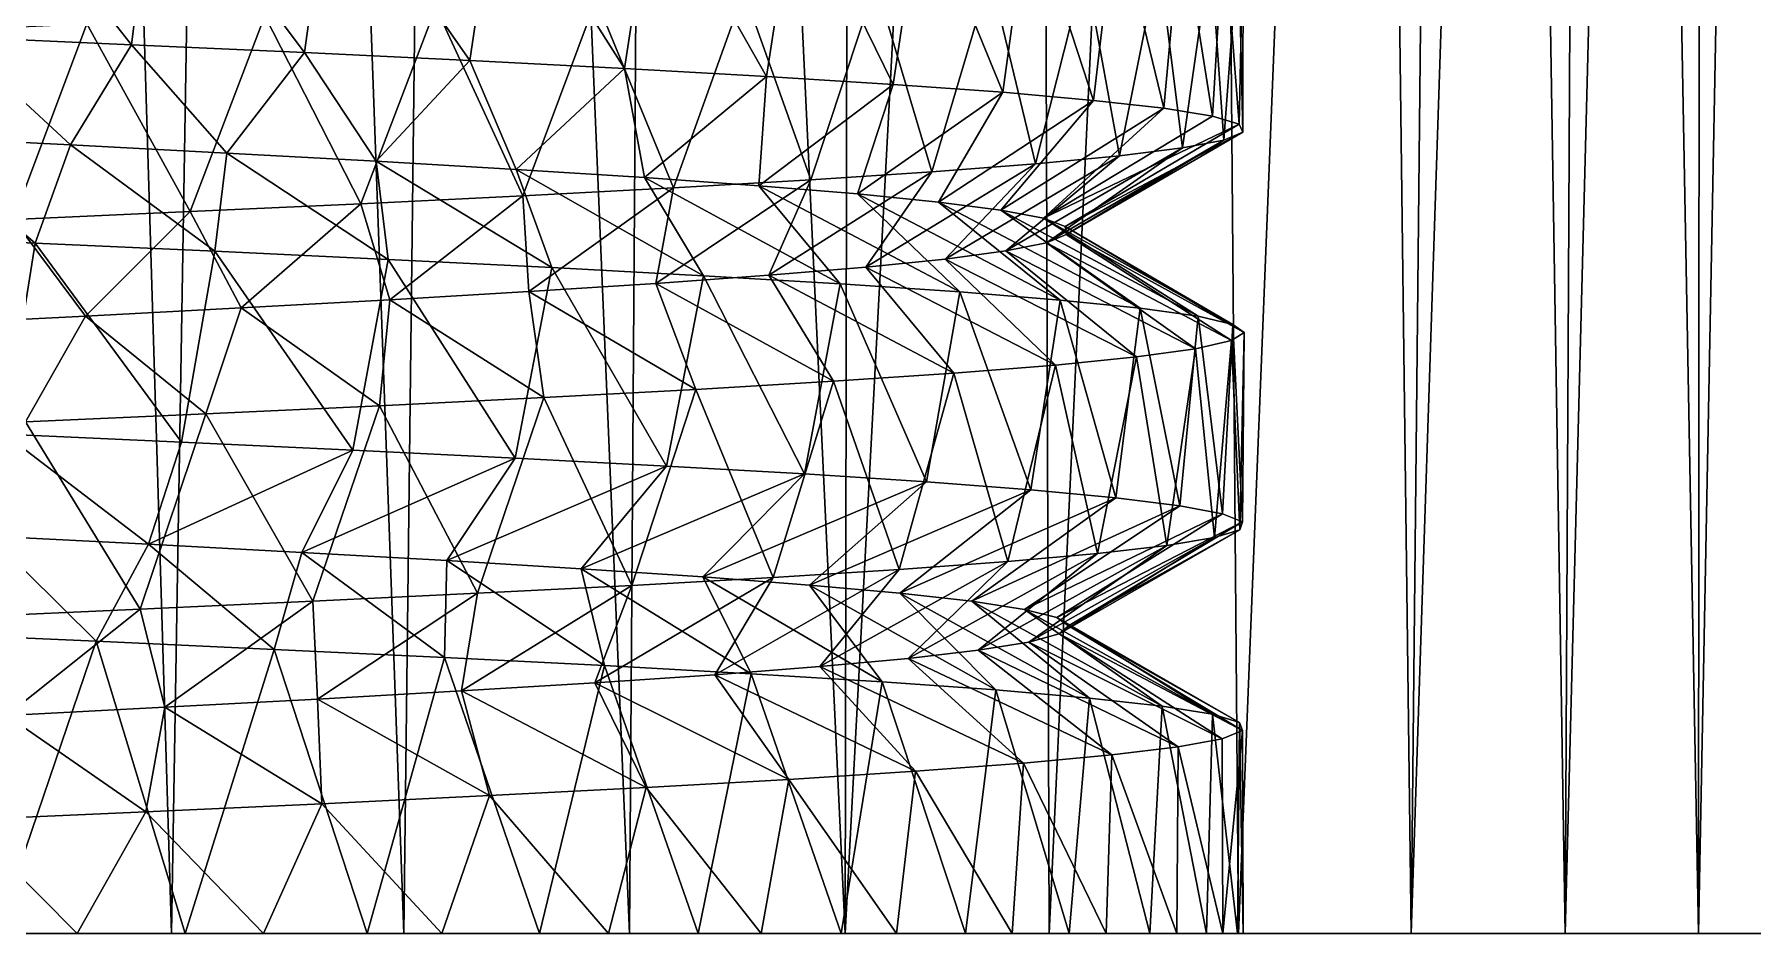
# Model space of a CAD drawing. Header units: millimetres. Extents: x -104 to 115, y -53 to 68.
# Drawn here: x 8.24 to 29.69, y -52.54 to -41.31 of the extents above; entities that cross this region are included whole.
import ezdxf

# ---------------------------------------------------------------- set-up
doc = ezdxf.new("R2010")
doc.units = ezdxf.units.MM

msp = doc.modelspace()

# ---------------------------------------------------------------- linework, layer by layer
at = {"color": 7, "lineweight": 0}
for points in [[(8.201, 5.105, -54.715), (6.998, -52.538, -54.806), (9.95, -52.538, -54.485), (8.201, 5.105, -54.715)], [(8.201, 5.105, -0.132), (9.95, -52.538, -0.361), (6.998, -52.538, -0.04), (8.201, 5.105, -0.132)], [(8.201, 5.105, -54.715), (9.95, -52.538, -54.485), (10.863, 2.443, -54.32), (8.201, 5.105, -54.715)], [(10.863, 2.443, -0.527), (9.95, -52.538, -0.361), (8.201, 5.105, -0.132), (10.863, 2.443, -0.527)], [(10.863, 2.443, -54.32), (9.95, -52.538, -54.485), (12.85, -52.538, -53.847), (10.863, 2.443, -54.32)], [(10.863, 2.443, -0.527), (12.85, -52.538, -1), (9.95, -52.538, -0.361), (10.863, 2.443, -0.527)], [(10.863, 2.443, -54.32), (12.85, -52.538, -53.847), (13.474, -0.167, -53.666), (10.863, 2.443, -54.32)], [(13.474, -0.167, -1.181), (12.85, -52.538, -1), (10.863, 2.443, -0.527), (13.474, -0.167, -1.181)], [(13.474, -0.167, -53.666), (12.85, -52.538, -53.847), (15.664, -52.538, -52.899), (13.474, -0.167, -53.666)], [(13.474, -0.167, -1.181), (15.664, -52.538, -1.948), (12.85, -52.538, -1), (13.474, -0.167, -1.181)], [(13.474, -0.167, -53.666), (15.664, -52.538, -52.899), (16.008, -2.701, -52.759), (13.474, -0.167, -53.666)], [(16.008, -2.701, -2.087), (15.664, -52.538, -1.948), (13.474, -0.167, -1.181), (16.008, -2.701, -2.087)], [(16.008, -2.701, -52.759), (15.664, -52.538, -52.899), (18.359, -52.538, -51.652), (16.008, -2.701, -52.759)], [(16.008, -2.701, -2.087), (18.359, -52.538, -3.194), (15.664, -52.538, -1.948), (16.008, -2.701, -2.087)], [(16.008, -2.701, -52.759), (18.359, -52.538, -51.652), (18.441, -5.134, -51.609), (16.008, -2.701, -52.759)], [(18.441, -5.134, -3.238), (18.359, -52.538, -3.194), (16.008, -2.701, -2.087), (18.441, -5.134, -3.238)], [(18.441, -5.134, -51.609), (18.359, -52.538, -51.652), (20.749, -7.442, -50.225), (18.441, -5.134, -51.609)], [(20.749, -7.442, -4.622), (18.359, -52.538, -3.194), (18.441, -5.134, -3.238), (20.749, -7.442, -4.622)], [(20.749, -7.442, -50.225), (18.359, -52.538, -51.652), (20.903, -52.538, -50.121), (20.749, -7.442, -50.225)], [(20.749, -7.442, -4.622), (20.903, -52.538, -4.725), (18.359, -52.538, -3.194), (20.749, -7.442, -4.622)], [(20.749, -7.442, -50.225), (20.903, -52.538, -50.121), (22.911, -9.604, -48.622), (20.749, -7.442, -50.225)], [(22.911, -9.604, -6.225), (20.903, -52.538, -4.725), (20.749, -7.442, -4.622), (22.911, -9.604, -6.225)], [(22.911, -9.604, -48.622), (20.903, -52.538, -50.121), (23.267, -52.538, -48.324), (22.911, -9.604, -48.622)], [(22.911, -9.604, -6.225), (23.267, -52.538, -6.522), (20.903, -52.538, -4.725), (22.911, -9.604, -6.225)], [(22.911, -9.604, -48.622), (23.267, -52.538, -48.324), (24.905, -11.598, -46.815), (22.911, -9.604, -48.622)], [(24.905, -11.598, -8.032), (23.267, -52.538, -6.522), (22.911, -9.604, -6.225), (24.905, -11.598, -8.032)], [(24.905, -11.598, -46.815), (23.267, -52.538, -48.324), (25.423, -52.538, -46.282), (24.905, -11.598, -46.815)], [(24.905, -11.598, -8.032), (25.423, -52.538, -8.564), (23.267, -52.538, -6.522), (24.905, -11.598, -8.032)], [(24.905, -11.598, -46.815), (25.423, -52.538, -46.282), (25.833, -12.526, -45.84), (24.905, -11.598, -46.815)], [(25.833, -12.526, -9.007), (25.423, -52.538, -8.564), (24.905, -11.598, -8.032), (25.833, -12.526, -9.007)], [(25.833, -12.526, -45.84), (25.423, -52.538, -46.282), (26.712, -13.405, -44.82), (25.833, -12.526, -45.84)], [(26.712, -13.405, -10.026), (25.423, -52.538, -8.564), (25.833, -12.526, -9.007), (26.712, -13.405, -10.026)], [(26.712, -13.405, -44.82), (25.423, -52.538, -46.282), (27.345, -52.538, -44.019), (26.712, -13.405, -44.82)], [(26.712, -13.405, -10.026), (27.345, -52.538, -10.827), (25.423, -52.538, -8.564), (26.712, -13.405, -10.026)], [(26.712, -13.405, -44.82), (27.345, -52.538, -44.019), (27.54, -14.233, -43.759), (26.712, -13.405, -44.82)], [(27.54, -14.233, -11.087), (27.345, -52.538, -10.827), (26.712, -13.405, -10.026), (27.54, -14.233, -11.087)], [(27.54, -14.233, -43.759), (27.345, -52.538, -44.019), (28.315, -15.008, -42.659), (27.54, -14.233, -43.759)], [(28.315, -15.008, -12.188), (27.345, -52.538, -10.827), (27.54, -14.233, -11.087), (28.315, -15.008, -12.188)], [(28.315, -15.008, -42.659), (27.345, -52.538, -44.019), (29.011, -52.538, -41.562), (28.315, -15.008, -42.659)], [(28.315, -15.008, -12.188), (29.011, -52.538, -13.285), (27.345, -52.538, -10.827), (28.315, -15.008, -12.188)], [(28.315, -15.008, -42.659), (29.011, -52.538, -41.562), (29.035, -15.728, -41.522), (28.315, -15.008, -42.659)], [(29.035, -15.728, -13.325), (29.011, -52.538, -13.285), (28.315, -15.008, -12.188), (29.035, -15.728, -13.325)], [(29.035, -15.728, -41.522), (29.011, -52.538, -41.562), (29.699, -16.392, -40.351), (29.035, -15.728, -41.522)], [(29.699, -16.392, -14.496), (29.011, -52.538, -13.285), (29.035, -15.728, -13.325), (29.699, -16.392, -14.496)], [(29.699, -16.392, -40.351), (29.011, -52.538, -41.562), (30.402, -52.538, -38.938), (29.699, -16.392, -40.351)], [(29.699, -16.392, -14.496), (30.402, -52.538, -15.909), (29.011, -52.538, -13.285), (29.699, -16.392, -14.496)], [(7.479, -38.946, -9.707), (7.225, -41.337, -9.681), (9.448, -41.437, -10.038), (7.479, -38.946, -9.707)], [(7.479, -38.946, -9.707), (9.448, -41.437, -10.038), (9.744, -39.047, -10.107), (7.479, -38.946, -9.707)], [(9.744, -39.047, -10.107), (9.448, -41.437, -10.038), (11.608, -41.536, -10.672), (9.744, -39.047, -10.107)], [(9.744, -39.047, -10.107), (11.608, -41.536, -10.672), (11.938, -39.149, -10.796), (9.744, -39.047, -10.107)], [(11.938, -39.149, -10.796), (11.608, -41.536, -10.672), (13.671, -41.635, -11.574), (11.938, -39.149, -10.796)], [(11.938, -39.149, -10.796), (13.671, -41.635, -11.574), (14.026, -39.25, -11.762), (11.938, -39.149, -10.796)], [(14.026, -39.25, -11.762), (13.671, -41.635, -11.574), (15.604, -41.735, -12.729), (14.026, -39.25, -11.762)], [(14.026, -39.25, -11.762), (15.604, -41.735, -12.729), (15.971, -39.351, -12.988), (14.026, -39.25, -11.762)], [(15.971, -39.351, -12.988), (15.604, -41.735, -12.729), (17.375, -41.834, -14.118), (15.971, -39.351, -12.988)], [(15.971, -39.351, -12.988), (17.375, -41.834, -14.118), (17.743, -39.453, -14.455), (15.971, -39.351, -12.988)], [(17.743, -39.453, -14.455), (17.375, -41.834, -14.118), (18.958, -41.933, -15.719), (17.743, -39.453, -14.455)], [(17.743, -39.453, -14.455), (18.958, -41.933, -15.719), (19.311, -39.554, -16.138), (17.743, -39.453, -14.455)], [(19.311, -39.554, -16.138), (18.958, -41.933, -15.719), (20.326, -42.032, -17.507), (19.311, -39.554, -16.138)], [(19.311, -39.554, -16.138), (20.326, -42.032, -17.507), (20.649, -39.656, -18.008), (19.311, -39.554, -16.138)], [(20.649, -39.656, -18.008), (20.326, -42.032, -17.507), (21.458, -42.132, -19.454), (20.649, -39.656, -18.008)], [(20.649, -39.656, -18.008), (21.458, -42.132, -19.454), (21.735, -39.757, -20.035), (20.649, -39.656, -18.008)], [(21.735, -39.757, -20.035), (21.458, -42.132, -19.454), (22.335, -42.231, -21.527), (21.735, -39.757, -20.035)], [(21.735, -39.757, -20.035), (22.335, -42.231, -21.527), (22.552, -39.859, -22.185), (21.735, -39.757, -20.035)], [(22.552, -39.859, -22.185), (22.335, -42.231, -21.527), (22.944, -42.33, -23.695), (22.552, -39.859, -22.185)], [(22.552, -39.859, -22.185), (22.944, -42.33, -23.695), (23.084, -39.96, -24.423), (22.552, -39.859, -22.185)], [(23.084, -39.96, -24.423), (22.944, -42.33, -23.695), (23.275, -42.43, -25.921), (23.084, -39.96, -24.423)], [(23.084, -39.96, -24.423), (23.275, -42.43, -25.921), (23.324, -40.061, -26.71), (23.084, -39.96, -24.423)], [(23.324, -40.061, -26.71), (23.323, -42.529, -28.172), (23.268, -40.163, -29.009), (23.324, -40.061, -26.71)], [(23.324, -40.061, -26.71), (23.275, -42.43, -25.921), (23.323, -42.529, -28.172), (23.324, -40.061, -26.71)], [(22.916, -40.264, -31.282), (22.569, -42.727, -32.602), (22.274, -40.366, -33.491), (22.916, -40.264, -31.282)], [(22.916, -40.264, -31.282), (23.086, -42.628, -30.411), (22.569, -42.727, -32.602), (22.916, -40.264, -31.282)], [(23.268, -40.163, -29.009), (23.086, -42.628, -30.411), (22.916, -40.264, -31.282), (23.268, -40.163, -29.009)], [(23.268, -40.163, -29.009), (23.323, -42.529, -28.172), (23.086, -42.628, -30.411), (23.268, -40.163, -29.009)], [(21.353, -40.467, -35.598), (20.732, -42.926, -36.703), (20.169, -40.569, -37.57), (21.353, -40.467, -35.598)], [(21.353, -40.467, -35.598), (21.781, -42.827, -34.711), (20.732, -42.926, -36.703), (21.353, -40.467, -35.598)], [(22.274, -40.366, -33.491), (21.781, -42.827, -34.711), (21.353, -40.467, -35.598), (22.274, -40.366, -33.491)], [(22.274, -40.366, -33.491), (22.569, -42.727, -32.602), (21.781, -42.827, -34.711), (22.274, -40.366, -33.491)], [(18.741, -40.67, -39.372), (17.928, -43.125, -40.215), (17.092, -40.772, -40.976), (18.741, -40.67, -39.372)], [(18.741, -40.67, -39.372), (19.441, -43.025, -38.548), (17.928, -43.125, -40.215), (18.741, -40.67, -39.372)], [(20.169, -40.569, -37.57), (19.441, -43.025, -38.548), (18.741, -40.67, -39.372), (20.169, -40.569, -37.57)], [(20.169, -40.569, -37.57), (20.732, -42.926, -36.703), (19.441, -43.025, -38.548), (20.169, -40.569, -37.57)], [(15.251, -40.873, -42.354), (14.334, -43.323, -42.913), (13.247, -40.974, -43.483), (15.251, -40.873, -42.354)], [(15.251, -40.873, -42.354), (16.216, -43.224, -41.678), (14.334, -43.323, -42.913), (15.251, -40.873, -42.354)], [(17.092, -40.772, -40.976), (16.216, -43.224, -41.678), (15.251, -40.873, -42.354), (17.092, -40.772, -40.976)], [(17.092, -40.772, -40.976), (17.928, -43.125, -40.215), (16.216, -43.224, -41.678), (17.092, -40.772, -40.976)], [(8.89, -41.177, -44.926), (7.974, -43.621, -45.078), (6.608, -41.279, -45.215), (8.89, -41.177, -44.926)], [(8.89, -41.177, -44.926), (10.18, -43.522, -44.627), (7.974, -43.621, -45.078), (8.89, -41.177, -44.926)], [(11.115, -41.076, -44.345), (10.18, -43.522, -44.627), (8.89, -41.177, -44.926), (11.115, -41.076, -44.345)], [(11.115, -41.076, -44.345), (12.311, -43.423, -43.901), (10.18, -43.522, -44.627), (11.115, -41.076, -44.345)], [(13.247, -40.974, -43.483), (12.311, -43.423, -43.901), (11.115, -41.076, -44.345), (13.247, -40.974, -43.483)], [(13.247, -40.974, -43.483), (14.334, -43.323, -42.913), (12.311, -43.423, -43.901), (13.247, -40.974, -43.483)], [(7.225, -41.337, -9.681), (6.684, -42.587, -11.836), (8.688, -42.689, -12.118), (7.225, -41.337, -9.681)], [(7.225, -41.337, -9.681), (8.688, -42.689, -12.118), (9.448, -41.437, -10.038), (7.225, -41.337, -9.681)], [(9.448, -41.437, -10.038), (8.688, -42.689, -12.118), (10.639, -42.791, -12.656), (9.448, -41.437, -10.038)], [(9.448, -41.437, -10.038), (10.639, -42.791, -12.656), (11.608, -41.536, -10.672), (9.448, -41.437, -10.038)], [(11.608, -41.536, -10.672), (10.639, -42.791, -12.656), (12.503, -42.893, -13.442), (11.608, -41.536, -10.672)], [(11.608, -41.536, -10.672), (12.503, -42.893, -13.442), (13.671, -41.635, -11.574), (11.608, -41.536, -10.672)], [(13.671, -41.635, -11.574), (12.503, -42.893, -13.442), (14.251, -42.994, -14.462), (13.671, -41.635, -11.574)], [(13.671, -41.635, -11.574), (14.251, -42.994, -14.462), (15.604, -41.735, -12.729), (13.671, -41.635, -11.574)], [(15.604, -41.735, -12.729), (14.251, -42.994, -14.462), (15.852, -43.096, -15.699), (15.604, -41.735, -12.729)], [(15.604, -41.735, -12.729), (15.852, -43.096, -15.699), (17.375, -41.834, -14.118), (15.604, -41.735, -12.729)], [(17.375, -41.834, -14.118), (15.852, -43.096, -15.699), (17.28, -43.198, -17.133), (17.375, -41.834, -14.118)], [(17.375, -41.834, -14.118), (17.28, -43.198, -17.133), (18.958, -41.933, -15.719), (17.375, -41.834, -14.118)], [(18.958, -41.933, -15.719), (17.28, -43.198, -17.133), (18.51, -43.3, -18.739), (18.958, -41.933, -15.719)], [(18.958, -41.933, -15.719), (18.51, -43.3, -18.739), (20.326, -42.032, -17.507), (18.958, -41.933, -15.719)], [(20.326, -42.032, -17.507), (18.51, -43.3, -18.739), (19.523, -43.402, -20.491), (20.326, -42.032, -17.507)], [(20.326, -42.032, -17.507), (19.523, -43.402, -20.491), (21.458, -42.132, -19.454), (20.326, -42.032, -17.507)], [(21.458, -42.132, -19.454), (19.523, -43.402, -20.491), (20.301, -43.503, -22.358), (21.458, -42.132, -19.454)], [(21.458, -42.132, -19.454), (20.301, -43.503, -22.358), (22.335, -42.231, -21.527), (21.458, -42.132, -19.454)], [(22.335, -42.231, -21.527), (20.301, -43.503, -22.358), (20.832, -43.605, -24.311), (22.335, -42.231, -21.527)], [(22.335, -42.231, -21.527), (20.832, -43.605, -24.311), (22.944, -42.33, -23.695), (22.335, -42.231, -21.527)], [(22.944, -42.33, -23.695), (20.832, -43.605, -24.311), (23.275, -42.43, -25.921), (22.944, -42.33, -23.695)], [(23.275, -42.43, -25.921), (20.832, -43.605, -24.311), (21.105, -43.707, -26.316), (23.275, -42.43, -25.921)], [(23.275, -42.43, -25.921), (21.105, -43.707, -26.316), (23.323, -42.529, -28.172), (23.275, -42.43, -25.921)], [(8.246, -43.916, -9.809), (6.684, -42.587, -11.836), (5.956, -43.815, -9.604), (8.246, -43.916, -9.809)], [(8.246, -43.916, -9.809), (8.688, -42.689, -12.118), (6.684, -42.587, -11.836), (8.246, -43.916, -9.809)], [(23.086, -42.628, -30.411), (21.118, -43.809, -28.339), (20.869, -43.91, -30.347), (23.086, -42.628, -30.411)], [(23.086, -42.628, -30.411), (20.869, -43.91, -30.347), (22.569, -42.727, -32.602), (23.086, -42.628, -30.411)], [(23.323, -42.529, -28.172), (21.105, -43.707, -26.316), (21.118, -43.809, -28.339), (23.323, -42.529, -28.172)], [(23.323, -42.529, -28.172), (21.118, -43.809, -28.339), (23.086, -42.628, -30.411), (23.323, -42.529, -28.172)], [(10.491, -44.017, -10.307), (8.688, -42.689, -12.118), (8.246, -43.916, -9.809), (10.491, -44.017, -10.307)], [(10.491, -44.017, -10.307), (10.639, -42.791, -12.656), (8.688, -42.689, -12.118), (10.491, -44.017, -10.307)], [(12.654, -44.119, -11.091), (10.639, -42.791, -12.656), (10.491, -44.017, -10.307), (12.654, -44.119, -11.091)], [(12.654, -44.119, -11.091), (12.503, -42.893, -13.442), (10.639, -42.791, -12.656), (12.654, -44.119, -11.091)], [(14.697, -44.22, -12.146), (14.251, -42.994, -14.462), (12.503, -42.893, -13.442), (14.697, -44.22, -12.146)], [(14.697, -44.22, -12.146), (12.503, -42.893, -13.442), (12.654, -44.119, -11.091), (14.697, -44.22, -12.146)], [(21.781, -42.827, -34.711), (20.362, -44.012, -32.306), (19.607, -44.114, -34.184), (21.781, -42.827, -34.711)], [(21.781, -42.827, -34.711), (19.607, -44.114, -34.184), (20.732, -42.926, -36.703), (21.781, -42.827, -34.711)], [(22.569, -42.727, -32.602), (20.869, -43.91, -30.347), (20.362, -44.012, -32.306), (22.569, -42.727, -32.602)], [(22.569, -42.727, -32.602), (20.362, -44.012, -32.306), (21.781, -42.827, -34.711), (22.569, -42.727, -32.602)], [(16.588, -44.322, -13.456), (15.852, -43.096, -15.699), (14.251, -42.994, -14.462), (16.588, -44.322, -13.456)], [(16.588, -44.322, -13.456), (14.251, -42.994, -14.462), (14.697, -44.22, -12.146), (16.588, -44.322, -13.456)], [(18.294, -44.423, -14.998), (17.28, -43.198, -17.133), (15.852, -43.096, -15.699), (18.294, -44.423, -14.998)], [(18.294, -44.423, -14.998), (15.852, -43.096, -15.699), (16.588, -44.322, -13.456), (18.294, -44.423, -14.998)], [(19.441, -43.025, -38.548), (18.616, -44.216, -35.947), (17.405, -44.317, -37.569), (19.441, -43.025, -38.548)], [(19.441, -43.025, -38.548), (17.405, -44.317, -37.569), (17.928, -43.125, -40.215), (19.441, -43.025, -38.548)], [(20.732, -42.926, -36.703), (19.607, -44.114, -34.184), (18.616, -44.216, -35.947), (20.732, -42.926, -36.703)], [(20.732, -42.926, -36.703), (18.616, -44.216, -35.947), (19.441, -43.025, -38.548), (20.732, -42.926, -36.703)], [(14.334, -43.323, -42.913), (12.674, -44.623, -41.318), (12.311, -43.423, -43.901), (14.334, -43.323, -42.913)], [(14.334, -43.323, -42.913), (14.409, -44.521, -40.276), (12.674, -44.623, -41.318), (14.334, -43.323, -42.913)], [(16.216, -43.224, -41.678), (14.409, -44.521, -40.276), (14.334, -43.323, -42.913), (16.216, -43.224, -41.678)], [(16.216, -43.224, -41.678), (15.995, -44.419, -39.02), (14.409, -44.521, -40.276), (16.216, -43.224, -41.678)], [(17.928, -43.125, -40.215), (17.405, -44.317, -37.569), (15.995, -44.419, -39.02), (17.928, -43.125, -40.215)], [(17.928, -43.125, -40.215), (15.995, -44.419, -39.02), (16.216, -43.224, -41.678), (17.928, -43.125, -40.215)], [(19.788, -44.525, -16.747), (18.51, -43.3, -18.739), (17.28, -43.198, -17.133), (19.788, -44.525, -16.747)], [(19.788, -44.525, -16.747), (17.28, -43.198, -17.133), (18.294, -44.423, -14.998), (19.788, -44.525, -16.747)], [(21.043, -44.626, -18.674), (19.523, -43.402, -20.491), (18.51, -43.3, -18.739), (21.043, -44.626, -18.674)], [(21.043, -44.626, -18.674), (18.51, -43.3, -18.739), (19.788, -44.525, -16.747), (21.043, -44.626, -18.674)], [(10.18, -43.522, -44.627), (8.876, -44.826, -42.689), (7.974, -43.621, -45.078), (10.18, -43.522, -44.627)], [(10.18, -43.522, -44.627), (10.819, -44.724, -42.126), (8.876, -44.826, -42.689), (10.18, -43.522, -44.627)], [(12.311, -43.423, -43.901), (10.819, -44.724, -42.126), (10.18, -43.522, -44.627), (12.311, -43.423, -43.901)], [(12.311, -43.423, -43.901), (12.674, -44.623, -41.318), (10.819, -44.724, -42.126), (12.311, -43.423, -43.901)], [(22.041, -44.727, -20.746), (20.301, -43.503, -22.358), (19.523, -43.402, -20.491), (22.041, -44.727, -20.746)], [(22.041, -44.727, -20.746), (19.523, -43.402, -20.491), (21.043, -44.626, -18.674), (22.041, -44.727, -20.746)], [(22.763, -44.829, -22.93), (20.832, -43.605, -24.311), (20.301, -43.503, -22.358), (22.763, -44.829, -22.93)], [(22.763, -44.829, -22.93), (20.301, -43.503, -22.358), (22.041, -44.727, -20.746), (22.763, -44.829, -22.93)], [(7.974, -43.621, -45.078), (8.876, -44.826, -42.689), (6.876, -44.928, -42.995), (7.974, -43.621, -45.078)], [(23.198, -44.93, -25.188), (21.105, -43.707, -26.316), (20.832, -43.605, -24.311), (23.198, -44.93, -25.188)], [(23.198, -44.93, -25.188), (20.832, -43.605, -24.311), (22.763, -44.829, -22.93), (23.198, -44.93, -25.188)], [(23.338, -45.032, -27.484), (21.118, -43.809, -28.339), (21.105, -43.707, -26.316), (23.338, -45.032, -27.484)], [(23.338, -45.032, -27.484), (21.105, -43.707, -26.316), (23.198, -44.93, -25.188), (23.338, -45.032, -27.484)], [(5.956, -43.815, -9.604), (7.866, -46.302, -9.754), (8.246, -43.916, -9.809), (5.956, -43.815, -9.604)], [(8.246, -43.916, -9.809), (7.866, -46.302, -9.754), (10.074, -46.401, -10.192), (8.246, -43.916, -9.809)], [(8.246, -43.916, -9.809), (10.074, -46.401, -10.192), (10.491, -44.017, -10.307), (8.246, -43.916, -9.809)], [(22.732, -45.235, -32.034), (20.362, -44.012, -32.306), (20.869, -43.91, -30.347), (22.732, -45.235, -32.034)], [(23.182, -45.133, -29.778), (20.869, -43.91, -30.347), (21.118, -43.809, -28.339), (23.182, -45.133, -29.778)], [(22.732, -45.235, -32.034), (20.869, -43.91, -30.347), (23.182, -45.133, -29.778), (22.732, -45.235, -32.034)], [(23.182, -45.133, -29.778), (21.118, -43.809, -28.339), (23.338, -45.032, -27.484), (23.182, -45.133, -29.778)], [(10.491, -44.017, -10.307), (10.074, -46.401, -10.192), (12.21, -46.501, -10.904), (10.491, -44.017, -10.307)], [(10.491, -44.017, -10.307), (12.21, -46.501, -10.904), (12.654, -44.119, -11.091), (10.491, -44.017, -10.307)], [(12.654, -44.119, -11.091), (12.21, -46.501, -10.904), (14.239, -46.6, -11.88), (12.654, -44.119, -11.091)], [(12.654, -44.119, -11.091), (14.239, -46.6, -11.88), (14.697, -44.22, -12.146), (12.654, -44.119, -11.091)], [(20.984, -45.438, -36.278), (18.616, -44.216, -35.947), (19.607, -44.114, -34.184), (20.984, -45.438, -36.278)], [(21.995, -45.336, -34.212), (19.607, -44.114, -34.184), (20.362, -44.012, -32.306), (21.995, -45.336, -34.212)], [(20.984, -45.438, -36.278), (19.607, -44.114, -34.184), (21.995, -45.336, -34.212), (20.984, -45.438, -36.278)], [(21.995, -45.336, -34.212), (20.362, -44.012, -32.306), (22.732, -45.235, -32.034), (21.995, -45.336, -34.212)], [(14.697, -44.22, -12.146), (14.239, -46.6, -11.88), (16.128, -46.699, -13.104), (14.697, -44.22, -12.146)], [(14.697, -44.22, -12.146), (16.128, -46.699, -13.104), (16.588, -44.322, -13.456), (14.697, -44.22, -12.146)], [(18.21, -45.64, -39.935), (15.995, -44.419, -39.02), (17.405, -44.317, -37.569), (18.21, -45.64, -39.935)], [(16.588, -44.322, -13.456), (16.128, -46.699, -13.104), (17.849, -46.798, -14.556), (16.588, -44.322, -13.456)], [(16.588, -44.322, -13.456), (17.849, -46.798, -14.556), (18.294, -44.423, -14.998), (16.588, -44.322, -13.456)], [(19.715, -45.539, -38.196), (17.405, -44.317, -37.569), (18.616, -44.216, -35.947), (19.715, -45.539, -38.196)], [(18.21, -45.64, -39.935), (17.405, -44.317, -37.569), (19.715, -45.539, -38.196), (18.21, -45.64, -39.935)], [(19.715, -45.539, -38.196), (18.616, -44.216, -35.947), (20.984, -45.438, -36.278), (19.715, -45.539, -38.196)], [(14.594, -45.843, -42.762), (12.674, -44.623, -41.318), (14.409, -44.521, -40.276), (14.594, -45.843, -42.762)], [(16.493, -45.742, -41.465), (14.409, -44.521, -40.276), (15.995, -44.419, -39.02), (16.493, -45.742, -41.465)], [(14.594, -45.843, -42.762), (14.409, -44.521, -40.276), (16.493, -45.742, -41.465), (14.594, -45.843, -42.762)], [(16.493, -45.742, -41.465), (15.995, -44.419, -39.02), (18.21, -45.64, -39.935), (16.493, -45.742, -41.465)], [(18.294, -44.423, -14.998), (17.849, -46.798, -14.556), (19.372, -46.898, -16.213), (18.294, -44.423, -14.998)], [(18.294, -44.423, -14.998), (19.372, -46.898, -16.213), (19.788, -44.525, -16.747), (18.294, -44.423, -14.998)], [(19.788, -44.525, -16.747), (19.372, -46.898, -16.213), (20.675, -46.997, -18.05), (19.788, -44.525, -16.747)], [(19.788, -44.525, -16.747), (20.675, -46.997, -18.05), (21.043, -44.626, -18.674), (19.788, -44.525, -16.747)], [(8.127, -46.148, -45.056), (6.876, -44.928, -42.995), (8.876, -44.826, -42.689), (8.127, -46.148, -45.056)], [(8.127, -46.148, -45.056), (8.876, -44.826, -42.689), (10.375, -46.046, -44.573), (8.127, -46.148, -45.056)], [(10.375, -46.046, -44.573), (8.876, -44.826, -42.689), (10.819, -44.724, -42.126), (10.375, -46.046, -44.573)], [(10.375, -46.046, -44.573), (10.819, -44.724, -42.126), (12.543, -45.945, -43.804), (10.375, -46.046, -44.573)], [(12.543, -45.945, -43.804), (10.819, -44.724, -42.126), (12.674, -44.623, -41.318), (12.543, -45.945, -43.804)], [(12.543, -45.945, -43.804), (12.674, -44.623, -41.318), (14.594, -45.843, -42.762), (12.543, -45.945, -43.804)], [(21.043, -44.626, -18.674), (20.675, -46.997, -18.05), (21.735, -47.096, -20.036), (21.043, -44.626, -18.674)], [(21.043, -44.626, -18.674), (21.735, -47.096, -20.036), (22.041, -44.727, -20.746), (21.043, -44.626, -18.674)], [(22.041, -44.727, -20.746), (21.735, -47.096, -20.036), (22.537, -47.196, -22.139), (22.041, -44.727, -20.746)], [(22.041, -44.727, -20.746), (22.537, -47.196, -22.139), (22.763, -44.829, -22.93), (22.041, -44.727, -20.746)], [(22.763, -44.829, -22.93), (22.537, -47.196, -22.139), (23.068, -47.295, -24.327), (22.763, -44.829, -22.93)], [(22.763, -44.829, -22.93), (23.068, -47.295, -24.327), (23.198, -44.93, -25.188), (22.763, -44.829, -22.93)], [(23.198, -44.93, -25.188), (23.068, -47.295, -24.327), (23.318, -47.394, -26.565), (23.198, -44.93, -25.188)], [(23.338, -45.032, -27.484), (23.284, -47.494, -28.816), (23.182, -45.133, -29.778), (23.338, -45.032, -27.484)], [(23.198, -44.93, -25.188), (23.318, -47.394, -26.565), (23.338, -45.032, -27.484), (23.198, -44.93, -25.188)], [(23.338, -45.032, -27.484), (23.318, -47.394, -26.565), (23.284, -47.494, -28.816), (23.338, -45.032, -27.484)], [(22.732, -45.235, -32.034), (22.371, -47.692, -33.216), (21.995, -45.336, -34.212), (22.732, -45.235, -32.034)], [(22.732, -45.235, -32.034), (22.967, -47.593, -31.045), (22.371, -47.692, -33.216), (22.732, -45.235, -32.034)], [(23.182, -45.133, -29.778), (22.967, -47.593, -31.045), (22.732, -45.235, -32.034), (23.182, -45.133, -29.778)], [(23.182, -45.133, -29.778), (23.284, -47.494, -28.816), (22.967, -47.593, -31.045), (23.182, -45.133, -29.778)], [(20.984, -45.438, -36.278), (20.387, -47.891, -37.248), (19.715, -45.539, -38.196), (20.984, -45.438, -36.278)], [(20.984, -45.438, -36.278), (21.506, -47.791, -35.295), (20.387, -47.891, -37.248), (20.984, -45.438, -36.278)], [(21.995, -45.336, -34.212), (21.506, -47.791, -35.295), (20.984, -45.438, -36.278), (21.995, -45.336, -34.212)], [(21.995, -45.336, -34.212), (22.371, -47.692, -33.216), (21.506, -47.791, -35.295), (21.995, -45.336, -34.212)], [(18.21, -45.64, -39.935), (17.457, -48.089, -40.655), (16.493, -45.742, -41.465), (18.21, -45.64, -39.935)], [(18.21, -45.64, -39.935), (19.03, -47.99, -39.044), (17.457, -48.089, -40.655), (18.21, -45.64, -39.935)], [(19.715, -45.539, -38.196), (19.03, -47.99, -39.044), (18.21, -45.64, -39.935), (19.715, -45.539, -38.196)], [(19.715, -45.539, -38.196), (20.387, -47.891, -37.248), (19.03, -47.99, -39.044), (19.715, -45.539, -38.196)], [(14.594, -45.843, -42.762), (13.768, -48.288, -43.222), (12.543, -45.945, -43.804), (14.594, -45.843, -42.762)], [(14.594, -45.843, -42.762), (15.694, -48.189, -42.055), (13.768, -48.288, -43.222), (14.594, -45.843, -42.762)], [(16.493, -45.742, -41.465), (15.694, -48.189, -42.055), (14.594, -45.843, -42.762), (16.493, -45.742, -41.465)], [(16.493, -45.742, -41.465), (17.457, -48.089, -40.655), (15.694, -48.189, -42.055), (16.493, -45.742, -41.465)], [(10.375, -46.046, -44.573), (9.555, -48.486, -44.784), (8.127, -46.148, -45.056), (10.375, -46.046, -44.573)], [(10.375, -46.046, -44.573), (11.711, -48.387, -44.136), (9.555, -48.486, -44.784), (10.375, -46.046, -44.573)], [(12.543, -45.945, -43.804), (11.711, -48.387, -44.136), (10.375, -46.046, -44.573), (12.543, -45.945, -43.804)], [(12.543, -45.945, -43.804), (13.768, -48.288, -43.222), (11.711, -48.387, -44.136), (12.543, -45.945, -43.804)], [(8.127, -46.148, -45.056), (9.555, -48.486, -44.784), (7.334, -48.586, -45.155), (8.127, -46.148, -45.056)], [(7.866, -46.302, -9.754), (7.68, -47.574, -11.943), (9.662, -47.676, -12.353), (7.866, -46.302, -9.754)], [(7.866, -46.302, -9.754), (9.662, -47.676, -12.353), (10.074, -46.401, -10.192), (7.866, -46.302, -9.754)], [(10.074, -46.401, -10.192), (9.662, -47.676, -12.353), (12.21, -46.501, -10.904), (10.074, -46.401, -10.192)], [(12.21, -46.501, -10.904), (9.662, -47.676, -12.353), (11.574, -47.777, -13.015), (12.21, -46.501, -10.904)], [(12.21, -46.501, -10.904), (11.574, -47.777, -13.015), (14.239, -46.6, -11.88), (12.21, -46.501, -10.904)], [(14.239, -46.6, -11.88), (11.574, -47.777, -13.015), (13.384, -47.879, -13.918), (14.239, -46.6, -11.88)], [(14.239, -46.6, -11.88), (13.384, -47.879, -13.918), (16.128, -46.699, -13.104), (14.239, -46.6, -11.88)], [(16.128, -46.699, -13.104), (13.384, -47.879, -13.918), (15.063, -47.981, -15.048), (16.128, -46.699, -13.104)], [(16.128, -46.699, -13.104), (15.063, -47.981, -15.048), (17.849, -46.798, -14.556), (16.128, -46.699, -13.104)], [(17.849, -46.798, -14.556), (15.063, -47.981, -15.048), (16.581, -48.083, -16.385), (17.849, -46.798, -14.556)], [(17.849, -46.798, -14.556), (16.581, -48.083, -16.385), (19.372, -46.898, -16.213), (17.849, -46.798, -14.556)], [(19.372, -46.898, -16.213), (16.581, -48.083, -16.385), (17.914, -48.185, -17.908), (19.372, -46.898, -16.213)], [(19.372, -46.898, -16.213), (17.914, -48.185, -17.908), (20.675, -46.997, -18.05), (19.372, -46.898, -16.213)], [(20.675, -46.997, -18.05), (17.914, -48.185, -17.908), (19.04, -48.286, -19.589), (20.675, -46.997, -18.05)], [(20.675, -46.997, -18.05), (19.04, -48.286, -19.589), (21.735, -47.096, -20.036), (20.675, -46.997, -18.05)], [(21.735, -47.096, -20.036), (19.04, -48.286, -19.589), (19.938, -48.388, -21.402), (21.735, -47.096, -20.036)], [(21.735, -47.096, -20.036), (19.938, -48.388, -21.402), (22.537, -47.196, -22.139), (21.735, -47.096, -20.036)], [(22.537, -47.196, -22.139), (19.938, -48.388, -21.402), (20.595, -48.49, -23.316), (22.537, -47.196, -22.139)], [(22.537, -47.196, -22.139), (20.595, -48.49, -23.316), (23.068, -47.295, -24.327), (22.537, -47.196, -22.139)], [(23.068, -47.295, -24.327), (20.595, -48.49, -23.316), (21, -48.592, -25.299), (23.068, -47.295, -24.327)], [(23.068, -47.295, -24.327), (21, -48.592, -25.299), (23.318, -47.394, -26.565), (23.068, -47.295, -24.327)], [(23.318, -47.394, -26.565), (21, -48.592, -25.299), (21.144, -48.693, -27.317), (23.318, -47.394, -26.565)], [(23.318, -47.394, -26.565), (21.144, -48.693, -27.317), (23.284, -47.494, -28.816), (23.318, -47.394, -26.565)], [(9.008, -48.886, -9.944), (7.68, -47.574, -11.943), (6.728, -48.785, -9.64), (9.008, -48.886, -9.944)], [(9.008, -48.886, -9.944), (9.662, -47.676, -12.353), (7.68, -47.574, -11.943), (9.008, -48.886, -9.944)], [(22.967, -47.593, -31.045), (21.027, -48.795, -29.337), (20.65, -48.897, -31.325), (22.967, -47.593, -31.045)], [(22.967, -47.593, -31.045), (20.65, -48.897, -31.325), (22.371, -47.692, -33.216), (22.967, -47.593, -31.045)], [(23.284, -47.494, -28.816), (21.144, -48.693, -27.317), (21.027, -48.795, -29.337), (23.284, -47.494, -28.816)], [(23.284, -47.494, -28.816), (21.027, -48.795, -29.337), (22.967, -47.593, -31.045), (23.284, -47.494, -28.816)], [(11.23, -48.988, -10.54), (9.662, -47.676, -12.353), (9.008, -48.886, -9.944), (11.23, -48.988, -10.54)], [(11.23, -48.988, -10.54), (11.574, -47.777, -13.015), (9.662, -47.676, -12.353), (11.23, -48.988, -10.54)], [(13.356, -49.089, -11.416), (11.574, -47.777, -13.015), (11.23, -48.988, -10.54), (13.356, -49.089, -11.416)], [(13.356, -49.089, -11.416), (13.384, -47.879, -13.918), (11.574, -47.777, -13.015), (13.356, -49.089, -11.416)], [(21.506, -47.791, -35.295), (20.019, -48.999, -33.247), (19.145, -49.1, -35.072), (21.506, -47.791, -35.295)], [(21.506, -47.791, -35.295), (19.145, -49.1, -35.072), (20.387, -47.891, -37.248), (21.506, -47.791, -35.295)], [(22.371, -47.692, -33.216), (20.65, -48.897, -31.325), (20.019, -48.999, -33.247), (22.371, -47.692, -33.216)], [(22.371, -47.692, -33.216), (20.019, -48.999, -33.247), (21.506, -47.791, -35.295), (22.371, -47.692, -33.216)], [(15.352, -49.191, -12.559), (13.384, -47.879, -13.918), (13.356, -49.089, -11.416), (15.352, -49.191, -12.559)], [(15.352, -49.191, -12.559), (15.063, -47.981, -15.048), (13.384, -47.879, -13.918), (15.352, -49.191, -12.559)], [(17.184, -49.292, -13.95), (16.581, -48.083, -16.385), (15.063, -47.981, -15.048), (17.184, -49.292, -13.95)], [(17.184, -49.292, -13.95), (15.063, -47.981, -15.048), (15.352, -49.191, -12.559), (17.184, -49.292, -13.95)], [(19.03, -47.99, -39.044), (18.043, -49.202, -36.769), (16.731, -49.304, -38.309), (19.03, -47.99, -39.044)], [(19.03, -47.99, -39.044), (16.731, -49.304, -38.309), (17.457, -48.089, -40.655), (19.03, -47.99, -39.044)], [(20.387, -47.891, -37.248), (19.145, -49.1, -35.072), (18.043, -49.202, -36.769), (20.387, -47.891, -37.248)], [(20.387, -47.891, -37.248), (18.043, -49.202, -36.769), (19.03, -47.99, -39.044), (20.387, -47.891, -37.248)], [(15.694, -48.189, -42.055), (15.231, -49.406, -39.667), (13.568, -49.507, -40.82), (15.694, -48.189, -42.055)], [(15.694, -48.189, -42.055), (13.568, -49.507, -40.82), (13.768, -48.288, -43.222), (15.694, -48.189, -42.055)], [(17.457, -48.089, -40.655), (16.731, -49.304, -38.309), (15.231, -49.406, -39.667), (17.457, -48.089, -40.655)], [(17.457, -48.089, -40.655), (15.231, -49.406, -39.667), (15.694, -48.189, -42.055), (17.457, -48.089, -40.655)], [(18.821, -49.393, -15.564), (17.914, -48.185, -17.908), (16.581, -48.083, -16.385), (18.821, -49.393, -15.564)], [(18.821, -49.393, -15.564), (16.581, -48.083, -16.385), (17.184, -49.292, -13.95), (18.821, -49.393, -15.564)], [(20.237, -49.495, -17.377), (19.04, -48.286, -19.589), (17.914, -48.185, -17.908), (20.237, -49.495, -17.377)], [(20.237, -49.495, -17.377), (17.914, -48.185, -17.908), (18.821, -49.393, -15.564), (20.237, -49.495, -17.377)], [(11.711, -48.387, -44.136), (9.867, -49.711, -42.436), (9.555, -48.486, -44.784), (11.711, -48.387, -44.136)], [(11.711, -48.387, -44.136), (11.77, -49.609, -41.748), (9.867, -49.711, -42.436), (11.711, -48.387, -44.136)], [(13.768, -48.288, -43.222), (11.77, -49.609, -41.748), (11.711, -48.387, -44.136), (13.768, -48.288, -43.222)], [(13.768, -48.288, -43.222), (13.568, -49.507, -40.82), (11.77, -49.609, -41.748), (13.768, -48.288, -43.222)], [(21.408, -49.596, -19.356), (19.938, -48.388, -21.402), (19.04, -48.286, -19.589), (21.408, -49.596, -19.356)], [(21.408, -49.596, -19.356), (19.04, -48.286, -19.589), (20.237, -49.495, -17.377), (21.408, -49.596, -19.356)], [(22.315, -49.698, -21.47), (20.595, -48.49, -23.316), (19.938, -48.388, -21.402), (22.315, -49.698, -21.47)], [(22.315, -49.698, -21.47), (19.938, -48.388, -21.402), (21.408, -49.596, -19.356), (22.315, -49.698, -21.47)], [(9.555, -48.486, -44.784), (7.891, -49.813, -42.873), (7.334, -48.586, -45.155), (9.555, -48.486, -44.784)], [(9.555, -48.486, -44.784), (9.867, -49.711, -42.436), (7.891, -49.813, -42.873), (9.555, -48.486, -44.784)], [(22.942, -49.799, -23.683), (21, -48.592, -25.299), (20.595, -48.49, -23.316), (22.942, -49.799, -23.683)], [(22.942, -49.799, -23.683), (20.595, -48.49, -23.316), (22.315, -49.698, -21.47), (22.942, -49.799, -23.683)], [(23.278, -49.901, -25.958), (21.144, -48.693, -27.317), (21, -48.592, -25.299), (23.278, -49.901, -25.958)], [(23.278, -49.901, -25.958), (21, -48.592, -25.299), (22.942, -49.799, -23.683), (23.278, -49.901, -25.958)], [(6.728, -48.785, -9.64), (7.763, -52.538, -9.741), (9.008, -48.886, -9.944), (6.728, -48.785, -9.64)], [(9.008, -48.886, -9.944), (7.763, -52.538, -9.741), (10.119, -52.538, -10.204), (9.008, -48.886, -9.944)], [(9.008, -48.886, -9.944), (10.119, -52.538, -10.204), (11.23, -48.988, -10.54), (9.008, -48.886, -9.944)], [(22.516, -50.205, -32.777), (20.019, -48.999, -33.247), (20.65, -48.897, -31.325), (22.516, -50.205, -32.777)], [(23.063, -50.104, -30.543), (20.65, -48.897, -31.325), (21.027, -48.795, -29.337), (23.063, -50.104, -30.543)], [(22.516, -50.205, -32.777), (20.65, -48.897, -31.325), (23.063, -50.104, -30.543), (22.516, -50.205, -32.777)], [(23.319, -50.002, -28.257), (21.027, -48.795, -29.337), (21.144, -48.693, -27.317), (23.319, -50.002, -28.257)], [(23.063, -50.104, -30.543), (21.027, -48.795, -29.337), (23.319, -50.002, -28.257), (23.063, -50.104, -30.543)], [(23.319, -50.002, -28.257), (21.144, -48.693, -27.317), (23.278, -49.901, -25.958), (23.319, -50.002, -28.257)], [(11.23, -48.988, -10.54), (10.119, -52.538, -10.204), (12.392, -52.538, -10.979), (11.23, -48.988, -10.54)], [(11.23, -48.988, -10.54), (12.392, -52.538, -10.979), (13.356, -49.089, -11.416), (11.23, -48.988, -10.54)], [(13.356, -49.089, -11.416), (12.392, -52.538, -10.979), (14.54, -52.538, -12.053), (13.356, -49.089, -11.416)], [(13.356, -49.089, -11.416), (14.54, -52.538, -12.053), (15.352, -49.191, -12.559), (13.356, -49.089, -11.416)], [(20.585, -50.408, -36.941), (18.043, -49.202, -36.769), (19.145, -49.1, -35.072), (20.585, -50.408, -36.941)], [(21.685, -50.306, -34.921), (19.145, -49.1, -35.072), (20.019, -48.999, -33.247), (21.685, -50.306, -34.921)], [(20.585, -50.408, -36.941), (19.145, -49.1, -35.072), (21.685, -50.306, -34.921), (20.585, -50.408, -36.941)], [(21.685, -50.306, -34.921), (20.019, -48.999, -33.247), (22.516, -50.205, -32.777), (21.685, -50.306, -34.921)], [(15.352, -49.191, -12.559), (14.54, -52.538, -12.053), (16.524, -52.538, -13.406), (15.352, -49.191, -12.559)], [(17.655, -50.611, -40.474), (15.231, -49.406, -39.667), (16.731, -49.304, -38.309), (17.655, -50.611, -40.474)], [(15.352, -49.191, -12.559), (16.524, -52.538, -13.406), (17.184, -49.292, -13.95), (15.352, -49.191, -12.559)], [(17.184, -49.292, -13.95), (16.524, -52.538, -13.406), (18.309, -52.538, -15.013), (17.184, -49.292, -13.95)], [(19.234, -50.509, -38.802), (16.731, -49.304, -38.309), (18.043, -49.202, -36.769), (19.234, -50.509, -38.802)], [(17.655, -50.611, -40.474), (16.731, -49.304, -38.309), (19.234, -50.509, -38.802), (17.655, -50.611, -40.474)], [(17.184, -49.292, -13.95), (18.309, -52.538, -15.013), (18.821, -49.393, -15.564), (17.184, -49.292, -13.95)], [(19.234, -50.509, -38.802), (18.043, -49.202, -36.769), (20.585, -50.408, -36.941), (19.234, -50.509, -38.802)], [(13.919, -50.814, -43.142), (11.77, -49.609, -41.748), (13.568, -49.507, -40.82), (13.919, -50.814, -43.142)], [(15.873, -50.712, -41.929), (13.568, -49.507, -40.82), (15.231, -49.406, -39.667), (15.873, -50.712, -41.929)], [(13.919, -50.814, -43.142), (13.568, -49.507, -40.82), (15.873, -50.712, -41.929), (13.919, -50.814, -43.142)], [(15.873, -50.712, -41.929), (15.231, -49.406, -39.667), (17.655, -50.611, -40.474), (15.873, -50.712, -41.929)], [(18.821, -49.393, -15.564), (18.309, -52.538, -15.013), (19.861, -52.538, -16.845), (18.821, -49.393, -15.564)], [(18.821, -49.393, -15.564), (19.861, -52.538, -16.845), (20.237, -49.495, -17.377), (18.821, -49.393, -15.564)], [(20.237, -49.495, -17.377), (19.861, -52.538, -16.845), (21.152, -52.538, -18.87), (20.237, -49.495, -17.377)], [(20.237, -49.495, -17.377), (21.152, -52.538, -18.87), (21.408, -49.596, -19.356), (20.237, -49.495, -17.377)], [(9.627, -51.016, -44.767), (7.891, -49.813, -42.873), (9.867, -49.711, -42.436), (9.627, -51.016, -44.767)], [(9.627, -51.016, -44.767), (9.867, -49.711, -42.436), (11.826, -50.915, -44.093), (9.627, -51.016, -44.767)], [(11.826, -50.915, -44.093), (9.867, -49.711, -42.436), (11.77, -49.609, -41.748), (11.826, -50.915, -44.093)], [(11.826, -50.915, -44.093), (11.77, -49.609, -41.748), (13.919, -50.814, -43.142), (11.826, -50.915, -44.093)], [(21.408, -49.596, -19.356), (21.152, -52.538, -18.87), (22.16, -52.538, -21.05), (21.408, -49.596, -19.356)], [(21.408, -49.596, -19.356), (22.16, -52.538, -21.05), (22.315, -49.698, -21.47), (21.408, -49.596, -19.356)], [(22.315, -49.698, -21.47), (22.16, -52.538, -21.05), (22.866, -52.538, -23.345), (22.315, -49.698, -21.47)], [(22.315, -49.698, -21.47), (22.866, -52.538, -23.345), (22.942, -49.799, -23.683), (22.315, -49.698, -21.47)], [(7.359, -51.118, -45.153), (7.891, -49.813, -42.873), (9.627, -51.016, -44.767), (7.359, -51.118, -45.153)], [(22.942, -49.799, -23.683), (22.866, -52.538, -23.345), (23.256, -52.538, -25.715), (22.942, -49.799, -23.683)], [(22.942, -49.799, -23.683), (23.256, -52.538, -25.715), (23.278, -49.901, -25.958), (22.942, -49.799, -23.683)], [(23.278, -49.901, -25.958), (23.256, -52.538, -25.715), (23.325, -52.538, -28.115), (23.278, -49.901, -25.958)], [(23.278, -49.901, -25.958), (23.325, -52.538, -28.115), (23.319, -50.002, -28.257), (23.278, -49.901, -25.958)], [(23.063, -50.104, -30.543), (23.07, -52.538, -30.503), (22.516, -50.205, -32.777), (23.063, -50.104, -30.543)], [(23.319, -50.002, -28.257), (23.07, -52.538, -30.503), (23.063, -50.104, -30.543), (23.319, -50.002, -28.257)], [(23.319, -50.002, -28.257), (23.325, -52.538, -28.115), (23.07, -52.538, -30.503), (23.319, -50.002, -28.257)], [(21.685, -50.306, -34.921), (21.616, -52.538, -35.069), (20.585, -50.408, -36.941), (21.685, -50.306, -34.921)], [(21.685, -50.306, -34.921), (22.497, -52.538, -32.835), (21.616, -52.538, -35.069), (21.685, -50.306, -34.921)], [(22.516, -50.205, -32.777), (22.497, -52.538, -32.835), (21.685, -50.306, -34.921), (22.516, -50.205, -32.777)], [(22.516, -50.205, -32.777), (23.07, -52.538, -30.503), (22.497, -52.538, -32.835), (22.516, -50.205, -32.777)], [(17.655, -50.611, -40.474), (17.307, -52.538, -40.789), (15.873, -50.712, -41.929), (17.655, -50.611, -40.474)], [(17.655, -50.611, -40.474), (18.997, -52.538, -39.082), (17.307, -52.538, -40.789), (17.655, -50.611, -40.474)], [(19.234, -50.509, -38.802), (18.997, -52.538, -39.082), (17.655, -50.611, -40.474), (19.234, -50.509, -38.802)], [(19.234, -50.509, -38.802), (20.442, -52.538, -37.164), (18.997, -52.538, -39.082), (19.234, -50.509, -38.802)], [(20.585, -50.408, -36.941), (20.442, -52.538, -37.164), (19.234, -50.509, -38.802), (20.585, -50.408, -36.941)], [(20.585, -50.408, -36.941), (21.616, -52.538, -35.069), (20.442, -52.538, -37.164), (20.585, -50.408, -36.941)], [(13.919, -50.814, -43.142), (13.321, -52.538, -43.448), (11.826, -50.915, -44.093), (13.919, -50.814, -43.142)], [(13.919, -50.814, -43.142), (15.404, -52.538, -42.253), (13.321, -52.538, -43.448), (13.919, -50.814, -43.142)], [(15.873, -50.712, -41.929), (15.404, -52.538, -42.253), (13.919, -50.814, -43.142), (15.873, -50.712, -41.929)], [(15.873, -50.712, -41.929), (17.307, -52.538, -40.789), (15.404, -52.538, -42.253), (15.873, -50.712, -41.929)], [(9.627, -51.016, -44.767), (8.77, -52.538, -44.949), (7.359, -51.118, -45.153), (9.627, -51.016, -44.767)], [(9.627, -51.016, -44.767), (11.096, -52.538, -44.352), (8.77, -52.538, -44.949), (9.627, -51.016, -44.767)], [(11.826, -50.915, -44.093), (11.096, -52.538, -44.352), (9.627, -51.016, -44.767), (11.826, -50.915, -44.093)], [(11.826, -50.915, -44.093), (13.321, -52.538, -43.448), (11.096, -52.538, -44.352), (11.826, -50.915, -44.093)], [(7.359, -51.118, -45.153), (8.77, -52.538, -44.949), (6.384, -52.538, -45.227), (7.359, -51.118, -45.153)], [(6.998, -52.538, -54.806), (6.384, -52.538, -45.227), (9.95, -52.538, -54.485), (6.998, -52.538, -54.806)], [(9.95, -52.538, -54.485), (6.384, -52.538, -45.227), (8.77, -52.538, -44.949), (9.95, -52.538, -54.485)], [(9.95, -52.538, -0.361), (7.763, -52.538, -9.741), (6.998, -52.538, -0.04), (9.95, -52.538, -0.361)], [(9.95, -52.538, -0.361), (10.119, -52.538, -10.204), (7.763, -52.538, -9.741), (9.95, -52.538, -0.361)], [(9.95, -52.538, -54.485), (8.77, -52.538, -44.949), (12.85, -52.538, -53.847), (9.95, -52.538, -54.485)], [(12.85, -52.538, -53.847), (8.77, -52.538, -44.949), (11.096, -52.538, -44.352), (12.85, -52.538, -53.847)], [(12.85, -52.538, -1), (10.119, -52.538, -10.204), (9.95, -52.538, -0.361), (12.85, -52.538, -1)], [(15.664, -52.538, -1.948), (12.392, -52.538, -10.979), (10.119, -52.538, -10.204), (15.664, -52.538, -1.948)], [(15.664, -52.538, -1.948), (10.119, -52.538, -10.204), (12.85, -52.538, -1), (15.664, -52.538, -1.948)], [(12.85, -52.538, -53.847), (11.096, -52.538, -44.352), (15.664, -52.538, -52.899), (12.85, -52.538, -53.847)], [(15.664, -52.538, -52.899), (11.096, -52.538, -44.352), (13.321, -52.538, -43.448), (15.664, -52.538, -52.899)], [(18.359, -52.538, -3.194), (14.54, -52.538, -12.053), (12.392, -52.538, -10.979), (18.359, -52.538, -3.194)], [(18.359, -52.538, -3.194), (12.392, -52.538, -10.979), (15.664, -52.538, -1.948), (18.359, -52.538, -3.194)], [(15.664, -52.538, -52.899), (13.321, -52.538, -43.448), (18.359, -52.538, -51.652), (15.664, -52.538, -52.899)], [(18.359, -52.538, -51.652), (13.321, -52.538, -43.448), (15.404, -52.538, -42.253), (18.359, -52.538, -51.652)], [(20.903, -52.538, -4.725), (16.524, -52.538, -13.406), (14.54, -52.538, -12.053), (20.903, -52.538, -4.725)], [(20.903, -52.538, -4.725), (14.54, -52.538, -12.053), (18.359, -52.538, -3.194), (20.903, -52.538, -4.725)], [(18.359, -52.538, -51.652), (15.404, -52.538, -42.253), (20.903, -52.538, -50.121), (18.359, -52.538, -51.652)], [(20.903, -52.538, -50.121), (15.404, -52.538, -42.253), (23.267, -52.538, -48.324), (20.903, -52.538, -50.121)], [(23.267, -52.538, -48.324), (15.404, -52.538, -42.253), (17.307, -52.538, -40.789), (23.267, -52.538, -48.324)], [(23.267, -52.538, -6.522), (18.309, -52.538, -15.013), (16.524, -52.538, -13.406), (23.267, -52.538, -6.522)], [(23.267, -52.538, -6.522), (16.524, -52.538, -13.406), (20.903, -52.538, -4.725), (23.267, -52.538, -6.522)], [(23.267, -52.538, -48.324), (17.307, -52.538, -40.789), (25.423, -52.538, -46.282), (23.267, -52.538, -48.324)], [(25.423, -52.538, -46.282), (17.307, -52.538, -40.789), (18.997, -52.538, -39.082), (25.423, -52.538, -46.282)], [(27.345, -52.538, -10.827), (19.861, -52.538, -16.845), (18.309, -52.538, -15.013), (27.345, -52.538, -10.827)], [(27.345, -52.538, -10.827), (18.309, -52.538, -15.013), (25.423, -52.538, -8.564), (27.345, -52.538, -10.827)], [(25.423, -52.538, -8.564), (18.309, -52.538, -15.013), (23.267, -52.538, -6.522), (25.423, -52.538, -8.564)], [(25.423, -52.538, -46.282), (18.997, -52.538, -39.082), (27.345, -52.538, -44.019), (25.423, -52.538, -46.282)], [(27.345, -52.538, -44.019), (18.997, -52.538, -39.082), (20.442, -52.538, -37.164), (27.345, -52.538, -44.019)], [(29.011, -52.538, -13.285), (21.152, -52.538, -18.87), (19.861, -52.538, -16.845), (29.011, -52.538, -13.285)], [(29.011, -52.538, -13.285), (19.861, -52.538, -16.845), (27.345, -52.538, -10.827), (29.011, -52.538, -13.285)], [(27.345, -52.538, -44.019), (20.442, -52.538, -37.164), (29.011, -52.538, -41.562), (27.345, -52.538, -44.019)], [(29.011, -52.538, -41.562), (20.442, -52.538, -37.164), (21.616, -52.538, -35.069), (29.011, -52.538, -41.562)], [(30.402, -52.538, -15.909), (22.16, -52.538, -21.05), (21.152, -52.538, -18.87), (30.402, -52.538, -15.909)], [(30.402, -52.538, -15.909), (21.152, -52.538, -18.87), (29.011, -52.538, -13.285), (30.402, -52.538, -15.909)], [(29.011, -52.538, -41.562), (21.616, -52.538, -35.069), (30.402, -52.538, -38.938), (29.011, -52.538, -41.562)], [(30.402, -52.538, -38.938), (21.616, -52.538, -35.069), (31.501, -52.538, -36.18), (30.402, -52.538, -38.938)], [(31.501, -52.538, -36.18), (21.616, -52.538, -35.069), (22.497, -52.538, -32.835), (31.501, -52.538, -36.18)], [(31.501, -52.538, -18.667), (22.866, -52.538, -23.345), (22.16, -52.538, -21.05), (31.501, -52.538, -18.667)], [(31.501, -52.538, -18.667), (22.16, -52.538, -21.05), (30.402, -52.538, -15.909), (31.501, -52.538, -18.667)], [(31.501, -52.538, -36.18), (22.497, -52.538, -32.835), (32.296, -52.538, -33.319), (31.501, -52.538, -36.18)], [(32.296, -52.538, -33.319), (22.497, -52.538, -32.835), (23.07, -52.538, -30.503), (32.296, -52.538, -33.319)], [(32.296, -52.538, -21.528), (23.256, -52.538, -25.715), (22.866, -52.538, -23.345), (32.296, -52.538, -21.528)], [(32.296, -52.538, -21.528), (22.866, -52.538, -23.345), (31.501, -52.538, -18.667), (32.296, -52.538, -21.528)], [(32.296, -52.538, -33.319), (23.07, -52.538, -30.503), (32.776, -52.538, -30.388), (32.296, -52.538, -33.319)], [(32.776, -52.538, -30.388), (23.07, -52.538, -30.503), (23.325, -52.538, -28.115), (32.776, -52.538, -30.388)], [(32.937, -52.538, -27.423), (23.325, -52.538, -28.115), (23.256, -52.538, -25.715), (32.937, -52.538, -27.423)], [(32.937, -52.538, -27.423), (23.256, -52.538, -25.715), (32.776, -52.538, -24.458), (32.937, -52.538, -27.423)], [(32.776, -52.538, -24.458), (23.256, -52.538, -25.715), (32.296, -52.538, -21.528), (32.776, -52.538, -24.458)], [(32.776, -52.538, -30.388), (23.325, -52.538, -28.115), (32.937, -52.538, -27.423), (32.776, -52.538, -30.388)]]:
    msp.add_polyline3d(points, dxfattribs=at)

doc.saveas('drawing.dxf')
